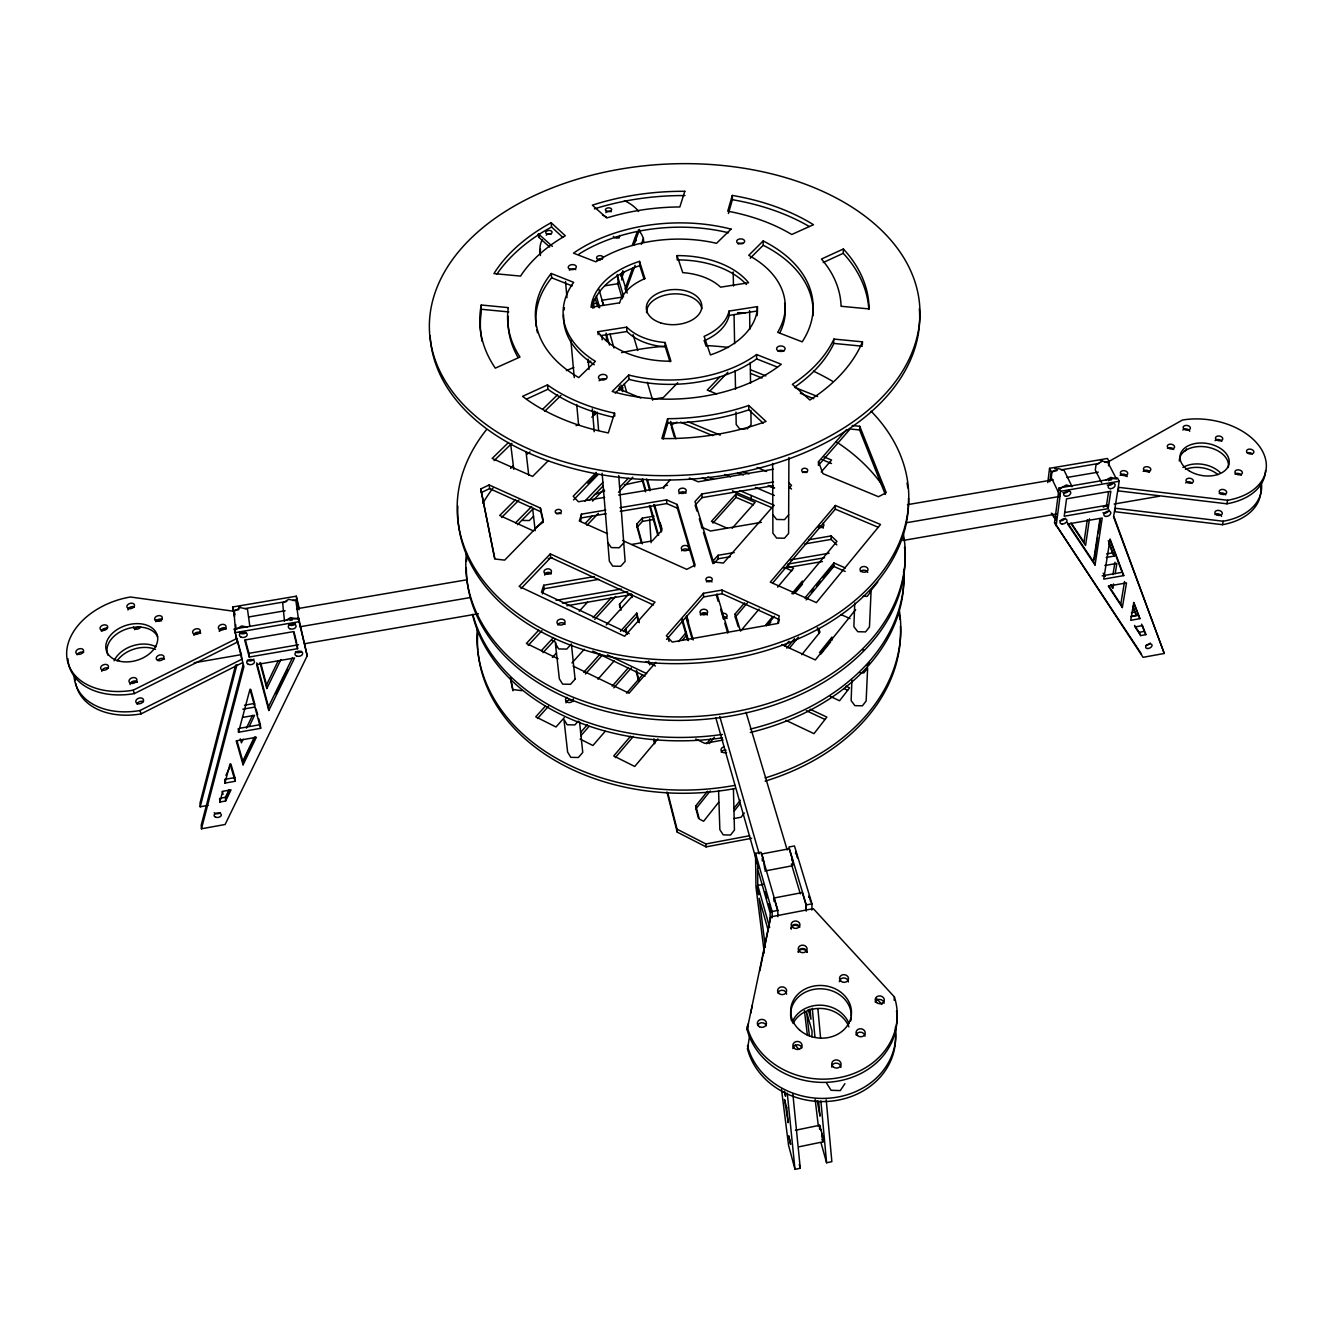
<?xml version="1.0" encoding="UTF-8"?>
<svg xmlns="http://www.w3.org/2000/svg" width="1333" height="1333" viewBox="0 0 1333 1333"><rect width="100%" height="100%" fill="white"/><g stroke="black" fill="none" stroke-linecap="round" stroke-linejoin="round"><path stroke-width="1.5" d="M788.903 457.552L788.586 533.467L784.504 538.215L776.639 538.082L772.89 533.183L772.657 463.434M805.915 909.906L805.998 904.824L802.316 892.56L774.023 898.009L774.023 901.391M806.198 911.172L806.298 904.924L788.903 847.005L794.468 845.955L811.98 903.824L811.864 910.072M818.412 465.367L818.479 461.685L846.305 429.859M811.947 1036.874L812.064 1031.109L806.515 1011.78L809.414 1035.974M794.768 387.07A166.558 105.757 -2.6 0 0 833.425 344.381L833.958 339.082L862.468 341.831L862.368 344.747M836.857 544.88L831.109 539.415L831.192 535.916L808.964 539.732M704.307 340.681A55.353 35.091 -2.6 0 0 729.151 315.404L729.068 311.072L757.411 306.607L757.377 307.873A83.329 52.737 -2.6 0 1 712.239 354.295L710.422 354.911L704.107 336.366A55.453 35.075 -2.6 0 0 729.051 311.072M757.411 306.607L757.427 312.205A83.179 52.753 -2.6 0 1 757.077 315.671M831.842 640.373L831.925 637.124L819.528 652.587M806.132 599.917L833.791 566.458L833.875 562.959L845.322 567.941M772.973 582.688L835.291 509.156L835.374 505.474L880.513 524.486L816.379 602.616L770.307 582.138L835.374 505.474M819.562 1129.368L819.662 1125.269L795.384 1130.267M868.799 309.406A194.418 123.519 -2.6 0 0 846.105 256.503L843.256 253.303L843.372 248.988L821.461 259.035L822.161 259.852A166.858 105.707 -2.6 0 1 841.04 305.324L841.056 306.273L869.099 308.923L868.966 305.057A194.785 123.469 -2.6 0 0 846.238 252.187L843.372 248.988M798.734 1146.863L823.044 1141.831L823.161 1137.749L819.662 1125.269M885.312 494.476L859.602 429.959L859.735 426.277L852.17 425.51M851.904 680.03L851.137 700.608L854.886 705.657L862.418 705.824L866.15 700.941L867.633 668.016L863.834 672.915L860.002 672.832M854.753 602.983L853.886 626.66L857.785 631.725L865.6 631.892L869.466 626.977L871.066 591.452L867.116 596.368L863.151 596.284M894.143 1000.233L894.376 996.917L813.297 908.639L770.724 916.871L747.113 1029.609A75.981 65.784 5.1 0 0 833.841 1081.713A75.981 65.784 5.1 0 0 896.526 1010.831M622.394 391.569L622.844 387.42M1047.771 482.629L1049.554 468.316L1107.473 458.485L1109.123 461.701L1108.506 465.8M1049.854 481.78L1051.137 471.565L1049.554 468.316M1054.536 522.703L1059.069 487.961L1117.504 477.964L1119.203 481.246L1113.705 516.038L1164.259 653.47L1143.064 657.319L1054.536 522.703L1141.498 654.07M1055.803 519.97L1056.253 516.538M1056.119 526.018L1060.668 491.26L1059.069 487.961M1087.278 519.737L1084.012 542.214L1071.465 523.369M1089.461 518.887L1085.562 545.447L1070.749 523.186M1095.043 565.025L1067.666 524.019L1102.224 518.02L1095.043 565.025L1093.46 561.743L1099.958 518.82M1094.26 559.577L1097.626 537.516M1098.225 533.5L1100.358 519.453M1108.14 508.639L1110.839 491.244L1066.533 498.859L1064.201 516.238L1108.14 508.639L1106.49 505.357L1108.573 491.827M1112.955 574.573L1114.955 562.243M1110.706 584.754L1112.855 588.07L1113.522 583.954M1115.204 573.673L1116.871 563.409L1104.857 565.525M1122.336 607.531L1108.323 586.12L1126.502 582.888L1122.336 607.531L1120.753 604.266L1124.569 581.505M481.263 305.007L480.596 308.839A194.785 123.469 -2.6 0 0 492.96 364.559L495.309 368.158L520.003 357.027L519.403 356.144A166.858 105.707 -2.6 0 1 508.156 308.573L508.306 307.623L481.263 305.007L481.163 313.155A194.418 123.519 -2.6 0 0 482.163 341.415M1223.194 521.236L1115.471 508.273L1114.938 511.705L1222.478 524.685L1223.194 521.236A61.385 40.623 9.4 0 0 1261.335 482.629M1227.61 500.275L1118.787 487.361L1118.22 490.877L1226.86 503.791L1227.61 500.275A62.001 40.607 9.2 0 0 1262.051 450.404A62.001 40.607 9.2 0 0 1182.404 420.045L1108.073 461.951M778.455 623.377L779.255 619.578L722.119 593.735L703.624 596.951L666.567 639.407M895.11 1030.376A75.065 65.467 5.4 0 1 833.175 1100.908A75.065 65.467 5.4 0 1 747.513 1049.038L749.613 1035.741M747.513 1049.038L748.38 1045.005M747.113 1029.609L748.43 1023.527M750.612 1013.413L752.362 1005.299M759.81 970.874L770.724 916.871M729.151 315.404L757.461 310.956M235.624 665.084L200 803.166L200.2 806.798L208.015 805.382M200.2 806.798L236.941 664.717M243.056 665.05L201.233 825.094L201.45 828.793L225.11 824.494L307.207 655.786L298.659 618.012L234.325 629.009L243.889 666.75L201.45 828.793M219.845 802.049L222.711 791.335L231.026 789.836L225.644 801L219.845 802.049L219.612 798.35M224.91 783.104L230.042 763.909L235.158 781.271L224.91 783.104L224.66 779.405L234.891 777.572L235.158 781.271M238.507 732.25L250.004 689.194L260.668 728.318L238.507 732.25L238.224 728.551M663.251 438.957L667.85 423.044L667.633 418.679L669.216 418.679A166.858 105.707 -2.6 0 0 747.33 405.948L748.729 405.449L766.042 421.461L760.31 423.494A194.785 123.469 -2.6 0 1 668.35 438.59L661.868 438.574L667.633 418.679M728.401 213.497L732.384 199.7L732.3 195.418L737.732 196.401A194.785 123.469 -2.6 0 1 809.331 222.211L813.463 224.71L791.719 234.508L790.702 233.892A166.858 105.707 -2.6 0 0 729.084 211.43L727.735 211.181L732.3 195.418M580.738 521.253L581.488 514.155L605.799 510.072M581.488 514.155L579.305 521.02L607.581 533.733M614.563 413.18L608.315 432.942L602.266 431.642A194.785 123.469 -2.6 0 1 526.602 399.35L522.569 396.351L547.48 384.904L548.48 385.637A166.858 105.707 -2.6 0 0 613.08 412.863L614.563 413.18L614.78 416.079M542.431 593.951L544.114 588.736L543.714 585.27L594.335 576.572M543.714 585.27L541.465 592.235L629.193 633.592M624.96 289.194L632.758 267.766M641.273 244.389L643.406 238.54A52.32 31.942 -4.1 0 0 638.34 229.959M625.893 290.627L635.091 265.284M621.478 274.615L622.911 270.732M632.209 245.455L637.224 231.859M621.695 278.047L623.844 272.215M633.858 244.989L639.573 229.426M862.468 341.831L860.768 345.68A194.785 123.469 -2.6 0 1 814.38 397.034L809.864 400.017L792.369 384.337L793.468 383.604A166.858 105.707 -2.6 0 0 833.525 340.015L833.958 339.082M246.372 728.218L252.487 715.371M225.927 775.306L229.476 767.858M243.156 739.165L241.406 742.831L240.273 738.832M249.288 726.335L254.536 715.321L242.556 717.437M225.644 801L225.394 797.301L228.976 789.869M243.089 764.809L236.191 740.865L256.353 737.282L243.089 764.809L242.806 761.126L254.286 737.266M226.343 796.934L229.043 791.302M243.489 761.326L255.203 736.966M275.964 693.876L287.678 669.516M280.896 659.585L266.833 688.528L266.517 684.912L278.314 660.551M268.799 710.472L256.586 664.55L294.576 657.969L268.799 710.472L268.466 706.79L292.427 657.919M844.922 1083.646L840.273 1090.594L831.059 1090.277L826.527 1083.013M866.867 665.634L869.316 662.484M744.331 813.03L741.065 817.229L733.7 818.595M734.233 807.948L740.315 800.217M734.316 810.897L740.382 803.166M718.654 802.316L703.624 821.245L699.308 819.062L695.793 805.865L707.506 791.269M551.245 273.482L549.896 275.181A138.982 88.011 -2.6 0 0 576.523 376.256L578.772 377.556L595.434 361.326L593.935 360.41A111.156 70.349 -2.6 0 1 572.823 283.529L573.69 282.346L551.245 273.482L551.662 277.797L550.312 279.497A138.732 88.045 -2.6 0 0 536.383 327.018M698.442 818.229L695.926 808.814L710.222 790.986M855.653 609.614L815.329 659.935L781.771 644.572M869.966 591.752L877.764 582.021M820.711 654.27L830.609 641.923M801.75 654.72L819.978 632.175L818.662 628.343M789.386 648.238L798.434 637.141M785.02 646.022L788.936 641.256M706.573 743.781L710.422 739.065M786.803 648.171L794.585 638.657M709.256 743.614L714.388 737.332M804.865 598.017L833.875 562.959M811.33 592.452L813.98 589.269M816.612 586.07L820.561 581.288M823.194 578.105L833.742 565.359M765.625 625.094L772.19 617.229M791.885 593.652L802.383 581.071L802.349 584.321L795.784 592.169M766.592 625.727L774.506 616.229M793.018 594.035L836.941 541.398L831.192 535.916M768.275 625.194L770.891 622.044M657.885 738.915L634.725 766.475L613.73 755.944L630.542 736.216M759.094 609.114L740.531 631.126L735.183 613.88L744.564 602.883M777.656 587.12L793.568 568.258L788.253 565.925M615.296 757.627L633.375 736.383M738.232 626.71L735.266 617.129L747.296 602.983M605.182 731.334L592.918 745.514L580.088 739.065M678.397 641.573L686.462 632.259M788.669 514.855L784.537 519.62L776.606 519.47L772.823 514.588M682.579 639.907L686.612 635.258M626.543 693.193L642.539 674.798M655.836 662.368L629.043 693.227L573.057 666.067M821.195 471.982L831.575 460.035L823.961 456.902M580.871 735.749L589.053 726.368M819.745 463.851L850.154 428.993L859.602 429.959M580.538 732.55L587.37 724.719M703.474 593.285L666.367 635.758L672.215 642.073L777.639 623.494L779.255 615.913L722.003 590.069L703.474 593.285L703.624 596.951M612.197 686.162L628.36 667.766M613.83 687.845L631.309 667.916M773.806 505.557L723.402 563.059L713.422 561.926L694.993 501.525L701.908 493.96L773.473 481.963M788.786 488.478L791.519 485.362L788.619 482.629M714.071 563.426L718.17 558.777L730.267 556.694M578.222 721.12L574.856 724.935L567.142 724.752L563.942 719.487L567.625 752.079L570.774 757.327L578.355 757.511L582.754 752.445L579.555 721.886M712.605 561.493L718.07 555.294L734.233 552.529M597.934 679.213L614.18 660.885M564.242 717.687L555.994 726.985L535.749 716.837L545.414 706.073M732.167 528.285L755.161 502.341L735.933 494.11L711.455 521.353L727.301 528.268M585.42 674.031L601.7 655.819M623.411 631.525L636.991 616.346L636.757 613.113L620.445 631.325M583.737 672.332L600.05 654.103M537.532 718.504L548.563 706.223M712.922 523.086L735.999 497.359L735.933 494.11M619.745 607.181L619.512 604.182L628.909 593.802M571.94 662.951L584.287 649.288M606.232 624.994L632.309 596.168M594.735 619.395L615.629 596.468M552.412 657.436L556.561 652.887M773.473 485.645L702.041 497.626L695.143 505.19L696.926 511.039M593.035 617.696L611.181 597.817M579.222 611.23L587.536 602.199M747.13 428.993L751.079 424.71L750.896 410.281M543.014 652.67L555.211 639.407M541.248 650.754L553.462 637.491M641.44 543.131L637.074 527.202L642.506 521.37L654.236 519.387M528.218 645.422L541.931 630.676M623.744 542.881L619.228 547.746L611.247 547.596L607.831 542.598M637.074 527.202L636.857 523.969L642.289 518.12L654.036 516.154M538.765 630.159L526.402 643.439L558.127 658.819M669.982 480.18L663.018 487.645L618.695 495.043M521.02 588.603L550.729 557.544L550.312 553.878L655.02 602.166L624.61 636.258L519.154 586.42L550.312 553.878M710.072 390.886L727.851 372.274M585.187 523.436L592.369 515.904M619.678 487.328L628.293 478.297M586.937 525.335L598.4 513.305M618.495 492.227L632.842 477.181M719.553 377.206L707.223 390.086L716.687 393.935M592.535 501.108L603.882 489.328M584.687 501.308L603.016 482.313M589.219 500.392L603.299 485.795M587.853 483.396L596.451 474.548M573.557 499.908L598.117 474.598M677.747 382.754L663.284 397.567L653.87 399.084M596.368 472.415L573.19 496.243L578.405 501.758L604.599 497.392M533.533 516.304L529.368 520.536L522.353 520.42M517.454 524.719L533.5 508.423M515.571 522.803L531.65 506.507M515.588 499.542L499.692 515.488L533.5 530.967M501.591 517.504L518.904 500.108M615.246 393.085L628.993 379.355L628.709 375.006L630.659 375.506A111.156 70.349 -2.6 0 0 755.144 355.561L756.577 354.528L781.255 364.259L779.255 365.825A138.982 88.011 -2.6 0 1 614.996 392.285L612.18 391.469L628.709 375.006M750.212 258.219L763.192 245.272L763.159 240.956L765.392 242.089A138.982 88.011 -2.6 0 1 803.349 340.015L802.183 341.848L777.656 332.334L778.405 331.084A111.156 70.349 -2.6 0 0 750.212 256.169L748.729 255.336L763.159 240.956M548.463 460.535L532.583 476.414L492.144 458.435L508.523 442.489M591.802 417.212L596.134 412.88M542.764 409.181L557.644 394.685M494.11 460.635L511.939 443.256M544.63 411.38L560.976 395.451M756.577 354.528L756.611 358.877L755.194 359.91A110.939 70.382 -2.6 0 1 630.942 379.855L628.993 379.355M235.591 629.693L241.606 625.96L247.155 627.043M286.012 620.395L290.544 617.596L297.842 619.045M1059.902 488.678L1066.35 484.979L1072.065 486.595L1064.034 470.232L1058.335 468.616L1051.954 472.299L1051.287 477.564L1059.202 493.96M1105.94 480.163L1110.789 477.381L1116.437 479.014L1108.056 462.751L1102.458 461.118L1096.043 464.8L1095.276 470.082L1101.691 482.746M1103.307 507.157L1106.49 505.357M551.146 222.694L565.292 235.774L564.192 236.408A166.858 105.707 -2.6 0 0 521.12 275.231L520.57 276.098L493.943 273.598L496.243 270.066A194.785 123.469 -2.6 0 1 546.713 225.194L551.146 222.694L551.545 226.977L547.13 229.459A194.418 123.519 -2.6 0 0 496.759 274.365M74.031 675.631A65.784 45.689 -17.4 0 0 139.982 710.522L241.673 659.285L241.206 653.387M75.781 683.496A65.667 45.689 -17.4 0 0 141.098 713.871L242.589 662.651M233.958 611.28L130.417 597.001A66.467 45.739 -17.1 0 0 66.667 654.72A66.467 45.739 -17.1 0 0 133.217 690.177L236.091 638.84L235.791 634.891M67.916 658.685A66.35 45.739 -17.2 0 0 134.35 693.593L237.024 642.273L236.724 638.34M676.997 422.128L670.749 425.127L670.566 421.461L675.848 438.774M480.763 488.928L489.144 484.945L540.448 508.106L543.297 520.553L504.69 560.127L494.943 558.994L480.763 488.928L494.626 558.66M481.263 492.577L489.628 488.611L540.848 511.772L543.297 522.436M526.618 399.067L547.93 389.253L548.929 389.986A166.558 105.757 -2.6 0 0 613.413 417.229M823.211 262.534L843.256 253.303M644.922 278.48L639.54 261.368L637.791 261.934A83.329 52.737 -2.6 0 0 591.186 306.04L591.036 307.29L619.478 302.858M763.192 423.178L748.796 409.831L747.38 410.314A166.558 105.757 -2.6 0 1 669.433 423.044L667.85 423.044M639.54 261.368L639.79 265.667L638.04 266.233A83.179 52.753 -2.6 0 0 592.185 306.923M594.401 208.898L597.884 207.815A194.418 123.519 -2.6 0 1 679.28 195.584L684.962 195.584M781.505 1089.394L788.536 1145.18L794.985 1169.341L800.267 1168.241L792.868 1094.076M820.995 1142.698L826.593 1162.759L831.859 1161.66L826.21 1099.858M772.157 917.754L772.124 911.522L777.839 910.422L761.093 852.27L755.511 853.337L755.961 886.895L764.309 953.012M806.298 904.924L811.98 903.824M764.809 871.016L792.685 865.7L792.718 860.585L789.186 848.771L761.36 854.036L763.043 857.402L764.809 869.316M769.658 927.485L757.777 885.445L763.292 884.379M667.816 793.035L677.064 829.193L705.94 843.956L749.646 835.724M666.967 791.969L677.231 832.142L706.057 846.888L751.679 838.29M723.086 740.032L704.774 743.381L695.759 738.982M1139.898 618.645L1130.701 620.312L1133.816 602.399L1139.898 618.645L1133.567 602.749M221.545 798L225.394 797.301M1134.583 625.41L1139.115 632.342L1144.297 631.392L1145.897 634.641L1140.698 635.591L1135.05 626.943L1142.514 625.594L1145.897 634.641M1131.384 612.697L1134.8 612.097L1136.382 615.279L1131.217 616.213M1130.951 616.712L1138.299 615.396M240.24 728.185L260.352 724.635L260.668 728.318M1102.158 575.839L1122.153 572.307L1123.769 575.589L1103.741 579.122L1110.072 539.015L1123.769 575.589M244.539 705.19L254.503 703.441M1106.59 553.911L1112.538 552.878L1114.121 556.094L1106.19 557.477M242.823 709.173L254.803 707.073M297.592 648.688L293.443 631.642L244.672 640.023L249.254 657.036L297.592 648.688L297.192 645.005M562.409 603.083L627.71 591.785M566.858 605.765L632.025 594.485M234.608 632.725L299.059 621.695L307.207 655.786M1060.668 491.26L1119.203 481.246M300.025 626.76L470.382 597.534M906.44 522.736L1060.002 496.393M544.114 588.736L598.7 579.355M804.882 543.914L831.109 539.415M194.251 662.768L241.273 654.653M245.389 640.09L248.938 653.337L298.509 644.772M304.64 643.722L478.38 613.73M556.061 600.333L621.461 589.036M790.169 559.943L829.126 553.228M902.958 540.482L1056.752 513.938M1064.6 512.572L1108.023 505.09M1114.171 504.024L1159.293 496.243M787.92 564.076L824.577 557.761M783.837 568.191L822.461 561.526M234.525 616.646L232.625 606.998L296.326 596.184L299.192 608.231M232.908 610.631L238.89 609.614M244.872 608.598L286.745 601.483M292.727 600.467L296.709 599.783L299.109 609.831M1051.137 471.565L1057.136 470.549M1061.135 469.866L1099.125 463.401M1105.124 462.384L1109.123 461.701M548.18 558.627L552.262 557.944M631.792 544.414L652.187 540.948L661.884 530.351L654.62 504.924M761.393 522.353L710.522 531.017L701.375 527.002M248.921 616.929L285.129 610.747M296.559 608.798L466.317 579.872M907.49 504.657L1053.17 479.813M1066.95 477.464L1098.309 472.132M619.978 507.69L666.583 499.875L677.197 504.507L695.126 565.059L686.745 569.358L622.661 540.531M581.838 517.821L606.098 513.738M620.262 511.355L666.783 503.557L677.364 508.19L694.693 566.792M773.373 469.216L698.142 481.78L689.344 478.014M600.283 335.716L626.977 331.517A55.353 35.091 -2.6 0 0 665.3 346.88L669.982 361.826M677.031 255.603L682.763 272.632A55.453 35.075 -2.6 0 1 720.586 287.178L748.579 282.746L747.696 281.663A83.329 52.737 -2.6 0 0 678.964 255.603L677.031 255.603L677.214 259.918L679.147 259.918A83.179 52.753 -2.6 0 1 746.447 284.529M598.134 334.6L597.9 331.7L626.66 327.135L626.943 331.467M593.018 299.992L593.318 303.774L597.551 303.108M604.799 285.779L618.412 283.662L617.246 274.498M623.577 296.909L601.916 300.275L603.549 305.274M722.853 616.596L725.552 616.912L727.135 618.562M737.566 312.705L745.414 312.788M745.264 428.976L739.682 428.893L736.199 424.494L735.966 412.13M481.813 309.323L508.806 311.939M833.858 343.431L862.301 346.197M522.003 690.677L512.855 689.528L510.472 677.547M155.394 620.012L161.56 620.878M732.384 199.7L737.816 200.683A194.418 123.519 -2.6 0 1 809.264 226.51M551.662 277.797L572.19 285.912M756.611 358.877L777.456 367.125M750.512 369.774L765.842 375.889M794.601 387.353L817.612 396.518M750.562 373.423L762.043 378.022M800.317 393.302L813.713 398.667M821.978 459.602L831.492 463.517M618.545 388.753L640.773 398M687.895 421.678L720.237 435.141M680.463 422.161L712.738 435.641M757.044 467.45L766.625 471.482M835.291 509.156L878.464 527.385M743.331 471.515L749.029 473.915M737.682 472.582L743.381 474.998M768.208 485.495L773.956 487.928M724.935 474.448L730.634 476.881M755.344 487.378L774.356 495.443M707.84 476.947L713.488 479.363M739.898 490.627L773.99 505.19M702.308 477.947L707.956 480.363M732.434 490.827L772.107 507.79M735.999 497.359L753.462 504.84M833.791 566.458L845.205 571.424M784.704 567.608L791.785 570.724M840.756 614.463L850.054 618.595M845.888 686.145L849.588 687.861L839.557 700.758L830.276 696.443M843.922 688.528L847.621 690.244M550.729 557.544L653.37 604.965M810.064 709.206L826.86 717.087L813.996 733.65L785.887 720.32M806.298 710.689L824.927 719.437M646.072 661.518L655.436 665.983M607.465 654.853L646.705 673.632M592.852 651.087L645.072 676.131M551.829 640.407L555.544 642.189L556.727 647.521M763.192 245.272L765.409 246.388A138.732 88.045 -2.6 0 1 812.947 315.721M820.511 1129.401L821.145 1130.634M552.395 246.372L538.482 233.925L538.832 237.324L549.629 247.022M551.545 226.977L562.843 237.441M788.619 486.312L791.502 489.044M618.412 283.662L617.562 282.813L622.344 298.775M876.431 998.417L881.946 1004.482M597.9 331.7L598.717 332.85A83.329 52.737 -2.6 0 0 668.916 361.21L670.949 361.226L665.084 342.531L665.3 346.88M1067.216 522.419L1093.46 561.743M1052.087 513.455L1055.519 518.654M1051.337 513.238L1054.77 518.437M1108.873 586.137L1120.753 604.266M1103.157 573.19L1105.307 576.506M621.795 279.997L621.911 277.414M821.811 1137.116L821.911 1133.567M1164.259 653.47L1113.472 516.621M774.023 898.009L777.556 910.322M1139.115 632.342L1140.698 635.591M1111.289 584.854L1112.855 588.07M821.844 1139.015L823.044 1141.831M859.735 426.277L886.262 492.693L878.464 496.726L822.944 473.665L818.479 461.685M1109.889 539.582L1122.153 572.307M1141.581 624.161L1144.297 631.392M1108.323 540.665L1114.121 556.094M1132.967 606.215L1136.382 615.279M1108.906 543.231L1112.538 552.878M1132.767 606.648L1134.8 612.097M817.279 627.743L819.262 633.508M704.257 340.715L706.14 346.28M133.217 690.177L134.35 693.593M139.982 710.522L141.098 713.871M639.79 265.667L644.022 278.98M671.332 427.043L674.265 436.674M699.292 518.837L702.258 528.568M703.441 532.467L712.938 563.642M621.245 273.548L627.176 293.127M222.194 791.419L223.078 794.301M716.887 593.918L728.268 631.625M716.404 595.418L718.187 601.366M720.586 609.298L723.569 619.212M724.769 623.194L727.768 633.108M617.562 276.164L623.444 295.759M633.042 334.566L637.807 350.479M647.321 382.304L652.67 400.2M746.03 712.305L787.203 849.971M791.385 863.934L800.333 893.86M230.909 764.059L234.891 777.572M808.181 1009.614L810.964 1019.228L810.014 1009.031M598.95 289.294L603.482 305.024M719.737 716.371L759.177 853.82M609.981 334.05L613.996 348.013M624.294 383.921L626.577 391.902M237.074 741.148L242.806 761.126M596.318 295.876L599.683 307.673M755.511 853.337L772.124 911.522M609.514 345.08L606.098 333.1L606.615 341.098M620.911 385.02L622.611 391.019M660.185 522.819L661.901 528.801M686.812 616.096L688.511 622.094M715.871 718.02L756.311 859.918M765.425 891.894L767.141 897.892M686.412 616.013L693.227 639.94M647.371 479.48L650.154 489.278M595.301 298.509L597.517 306.34M646.455 479.047L649.804 490.794M653.72 504.491L661.535 531.884M685.995 617.479L692.244 639.423M593.318 303.774L594.418 307.69M642.539 478.647L645.855 490.394M650.304 506.04L658.619 535.399M642.206 480.097L645.522 491.844M649.404 505.54L657.702 534.9M682.296 618.729L688.495 640.64M681.896 620.145L687.511 640.057M768.408 931.051L759.16 898.259L765.359 947.13M636.857 523.969L642.306 543.881M667.95 637.441L669.033 641.423M234.325 629.009L235.408 633.025M237.041 639.024L241.406 655.036M250.771 689.411L255.02 705.074M256.086 708.973L257.686 714.855M258.752 718.77L260.352 724.635M784.171 1091.194L785.554 1096.259L785.137 1092.16M235.108 614.78L234.175 611.33L240.123 607.598L247.455 609.064L249.854 626.477M232.625 606.998L233.708 611.014M799.267 1164.525L800.267 1168.241M592.668 411.53L593.652 415.196M256.802 662.851L268.466 706.79M763.326 860.935L762.376 858.285L762.243 860.835M636.757 613.113L639.273 622.678M260.718 662.918L266.517 684.912M259.968 662.534L266.833 688.528M631.076 593.835L632.059 597.551M636.991 616.346L638.49 622.078M648.688 660.918L649.721 664.867M619.512 604.182L621.045 610.214M625.677 628.293L627.21 634.308M636.474 670.482L639.04 680.53M653.936 738.782L654.97 742.798M625.394 629.276L626.41 633.292M636.174 671.449L638.74 681.496M653.62 739.748L654.653 743.764M593.668 306.907L593.268 305.64L593.235 307.556M293.976 631.742L296.742 643.106M510.522 678.764L512.905 690.744M621.778 276.564L621.028 273.782L621.045 276.581M594.835 411.497L595.101 414.646L594.251 411.147M599.2 307.523L598.234 303.791L598.517 307.44M797.401 857.835L795.784 851.954L795.484 853.537M791.669 857.835L791.952 860.635M810.731 901.924L809.048 895.843L808.731 897.376M489.144 484.945L489.628 488.611M510.639 443.806L513.772 469.299M817.212 1100.708L820.012 1116.171L818.612 1101.208M804.432 1010.681L807.415 1035.458M815.146 1099.458L818.379 1126.302M526.035 451.87L528.768 475.414M532.667 508.806L535.199 530.701M540.448 508.106L540.848 511.772M296.326 596.184L296.709 599.783M298.659 618.012L299.059 621.695M298.642 620.195L295.893 600.833L288.661 599.35L282.679 603.083L284.512 621.328M547.48 384.904L547.93 389.253M787.27 1093.11L794.985 1169.341M812.28 1008.265L814.946 1037.107M820.878 1100.958L826.593 1162.759M817.945 1009.231L820.578 1038.074M565.509 281.463L566.975 297.642M570.857 340.265L574.256 377.572M576.722 404.516L578.605 425.244M588.12 359.11L588.986 369.474M592.319 408.881L594.235 431.675M597.101 412.047L598.6 430.409M602.133 473.248L609.348 561.126L612.747 566.142L620.645 566.292L625.127 561.426L618.729 475.564M248.938 653.337L249.254 657.036M592.552 304.224L592.868 308.223M601.866 335.766L602.166 339.782M235.658 624.56L235.958 628.493M234.108 613.247L235.324 628.993M619.378 386.353L619.662 390.286M642.289 518.12L642.506 521.37M649.638 518.82L651.121 542.731M643.406 238.54L643.589 241.89A52.237 31.959 -4.1 0 0 643.239 240.89M677.064 829.193L677.231 832.142M666.583 499.875L666.783 503.557M677.197 504.507L677.364 508.19M695.793 805.865L695.926 808.814M705.94 843.956L706.057 846.888M701.908 493.96L702.041 497.626M718.57 790.519L719.853 829.659L723.236 834.858L730.534 835.058L734.45 830.042L733.417 788.836M718.07 555.294L718.17 558.777M722.003 590.069L722.119 593.735M735.183 613.88L735.266 617.129M733.2 271.899L733.483 286.078M734.033 314.571L734.616 343.647M735.149 370.641L735.516 389.336M748.729 405.449L748.796 409.831M757.777 885.445L757.577 868.666L770.141 912.838L770.191 921.153M749.596 310.606L749.846 329.301M750.262 362.543L750.546 383.304M751.212 495.459L751.262 498.875M777.839 910.422L777.839 916.654M220.462 812.597A3.632 2.233 -6 0 1 214.196 812.713M253.937 659.069A3.882 2.583 -5.6 0 1 247.338 660.202M301.541 651.37A3.849 2.583 -6.6 0 1 295.459 651.887M295.443 623.511A3.899 2.649 -6.3 0 1 288.794 624.644M290.194 620.445A3.899 2.649 -6.3 0 1 292.194 620.112M246.205 632.509A3.932 2.666 -5.2 0 1 239.44 632.459M1150.229 642.989A3.399 2.033 -24 0 1 1146.03 645.289M1109.139 509.922A3.666 2.349 -25.3 0 1 1106.64 512.655A3.666 2.349 -25.3 0 1 1102.974 512.755M1065.184 518.17A3.666 2.366 -24.5 0 1 1059.902 520.603M1069.149 489.678A3.716 2.433 -25 0 1 1066.65 492.494A3.716 2.433 -25 0 1 1062.901 492.577M1112.788 483.496A3.732 2.416 -25.8 0 1 1107.223 484.979M1108.573 480.696A3.732 2.416 -25.8 0 1 1111.272 479.98M1100.408 460.551A3.682 2.416 -26 0 1 1102.091 460.601M1054.636 468.666A3.682 2.433 -25.1 0 1 1056.419 468.016M238.707 607.231A3.899 2.666 -5 0 1 240.523 606.565M681.646 550.829A3.732 2.666 -2.6 0 1 684.912 548.946A3.732 2.666 -2.6 0 1 688.511 550.312M737.982 243.872A4.016 2.466 -1.3 0 1 742.864 243.522M777.889 351.079A4.266 2.766 -0.4 0 1 783.921 351.146M599.1 380.771A4.299 2.816 -4.2 0 1 605.599 379.139M569.358 270.132A4.066 2.516 -4.5 0 1 575.773 269.666M721.286 752.179A3.799 2.983 -1.4 0 1 726.052 750.196M860.402 571.557A3.999 2.883 2.5 0 1 864.384 570.224A3.999 2.883 2.5 0 1 867.733 572.39M557.627 624.86A4.066 2.983 -6.5 0 1 561.276 622.744A4.066 2.983 -6.5 0 1 565.109 624.294M565.942 702.841A3.916 2.966 -6.8 0 1 569.174 700.025A3.916 2.966 -6.8 0 1 573.357 701.525M831.659 1067.083A4.649 4.099 7.2 0 1 836.324 1063.134A4.649 4.099 7.2 0 1 840.94 1067.4M77.147 654.836A4.016 2.749 -18.2 0 1 83.679 652.47M1247.221 452.937A3.716 2.416 10 0 1 1252.387 453.903M193.685 634.908A3.932 2.749 -15.8 0 1 196.784 632.342A3.932 2.749 -15.8 0 1 200.7 633.042M219.295 631.275A3.916 2.749 -15.2 0 1 221.928 628.11A3.916 2.749 -15.2 0 1 226.36 628.659M155.778 621.745A3.932 2.699 -16.2 0 1 162.143 619.445M157.761 660.368A3.999 2.783 -16.9 0 1 164.526 659.202M101.808 671.432A4.032 2.783 -18.1 0 1 104.191 668.366A4.032 2.783 -18.1 0 1 108.473 668.25M101.275 631.009A3.966 2.699 -17.4 0 1 106.907 628.376M130.101 684.612A4.049 2.833 -17.9 0 1 132.95 681.313A4.049 2.833 -17.9 0 1 137.432 681.879M127.968 610.047A3.916 2.649 -16.5 0 1 130.251 607.148A3.916 2.649 -16.5 0 1 134.433 607.032M107.94 655.169A26.527 18.279 -17.2 0 1 125.619 629.343A26.527 18.279 -17.2 0 1 157.694 636.957M102.058 630.959A65.784 45.689 -17.4 0 1 107.34 627.776M140.565 627.193A3.882 2.649 -16.7 0 1 136.349 629.176A3.882 2.649 -16.7 0 1 133.45 627.043M137.366 682.029A26.31 18.279 -17.4 0 1 132.317 682.296M114.121 660.801A26.31 18.279 -17.4 0 1 156.044 646.838M75.348 680.496A65.667 45.689 -17.4 0 1 75.231 675.914M136.982 704.124A4.016 2.833 -18.2 0 1 143.481 701.691M134.633 629.693A3.866 2.649 -16.8 0 1 140.931 627.41M117.087 660.901A26.26 18.262 -17.4 0 1 155.428 649.404M798.167 952.112A4.449 3.766 3.1 0 1 802.683 948.496A4.449 3.766 3.1 0 1 807.048 952.379M791.252 928.901A4.399 3.682 2.5 0 1 794.435 924.452A4.399 3.682 2.5 0 1 799.783 927.218M777.806 992.902A4.516 3.882 2.3 0 1 786.637 994.185M839.373 981.671A4.499 3.849 5.9 0 1 843.889 977.972A4.499 3.849 5.9 0 1 848.371 981.954M856.019 1034.858A4.616 3.999 8 0 1 865.05 1036.191M792.835 1048.588A4.616 4.049 4 0 1 801.916 1047.838M875.164 1001.999A4.566 3.899 8.3 0 1 884.096 1003.299M757.577 1025.477A4.566 3.982 1.3 0 1 766.375 1025.76M791.485 1020.745A30.376 26.293 5.1 0 1 817.346 988.903A30.376 26.293 5.1 0 1 851.32 1015.829M851.254 1017.546A30.376 26.293 5.1 0 1 850.737 1020.961M895.343 1027.16A75.215 65.534 5.3 0 1 833.292 1097.742A75.215 65.534 5.3 0 1 747.446 1045.822M894.376 996.917A76.131 65.834 5 0 1 840.023 1077.497A76.131 65.834 5 0 1 747.047 1026.327M798.9 1049.121A30.076 26.193 5.3 0 1 795.234 1044.972M792.302 1021.844A30.076 26.193 5.3 0 1 820.895 1005.199A30.076 26.193 5.3 0 1 849.021 1023.677M793.002 1023.511A30.026 26.177 5.4 0 1 821.794 1008.481A30.026 26.177 5.4 0 1 848.888 1026.91M1265.534 470.566A61.901 40.607 9.2 0 1 1226.86 503.791M1143.181 471.399A3.699 2.466 8.3 0 1 1149.529 471.499M1120.137 475.348A3.699 2.483 7.8 0 1 1124.102 474.231A3.699 2.483 7.8 0 1 1127.151 476.664M1185.637 482.946A3.749 2.483 9.2 0 1 1192.035 483.046M1167.475 448.338A3.682 2.416 8.4 0 1 1173.707 449.521M1215.063 440.673A3.682 2.383 9.2 0 1 1218.462 439.523A3.682 2.383 9.2 0 1 1221.794 441.356M1234.975 474.031A3.749 2.466 10 0 1 1241.356 475.248M1182.804 430.059A3.649 2.366 8.5 0 1 1186.687 428.993A3.649 2.366 8.5 0 1 1189.719 431.342M1219.245 493.627A3.782 2.516 10 0 1 1225.677 494.876M1179.338 461.068A24.76 16.246 9.2 0 1 1205.399 446.822A24.76 16.246 9.2 0 1 1228.243 467.533M1186.487 448.754A3.616 2.366 8.7 0 1 1184.204 451.037M1182.904 467.483A24.561 16.246 9.4 0 1 1219.995 472.399M1260.335 484.729A61.301 40.623 9.4 0 1 1222.478 524.685M1214.946 514.521A3.749 2.516 10.2 0 1 1218.879 514.038A3.749 2.516 10.2 0 1 1221.545 516.438M1185.437 469.366A24.511 16.246 9.4 0 1 1217.962 474.631M538.832 237.324A52.687 31.875 -4.1 0 1 538.265 234.241M597.017 260.502A3.216 1.983 -4 0 1 601.883 259.352M616.213 237.491A3.183 1.933 -3.6 0 1 619.195 238.007M605.815 212.613A3.133 1.883 -3.7 0 1 611.147 211.814M546.28 235.225A3.166 1.916 -4.8 0 1 551.096 234.091M540.531 254.22A52.32 31.942 -4.1 0 1 542.231 239.657M619.678 235.474A3.183 1.933 -3.6 0 1 617.129 237.841A3.183 1.933 -3.6 0 1 613.413 236.424M624.394 200.666A52.77 31.859 -4.1 0 1 638.64 211.48M600.35 259.535A3.216 1.983 -4 0 1 596.667 257.236A3.216 1.983 -4 0 1 601.833 256.003A3.216 1.983 -4 0 1 601.15 259.352M602.549 215.146A21.095 12.73 -4 0 1 606.598 217.179M634.925 238.457A3.133 1.9 -3.3 0 1 636.224 240.373A3.133 1.9 -3.3 0 1 633.758 241.956M540.432 255.503A52.237 31.959 -4.1 0 1 540.498 249.221M598.034 260.485A3.216 1.983 -4 0 1 600.383 259.918M700.275 614.713A3.832 2.833 -2.1 0 1 701.358 613.463L703.124 612.763A3.832 2.833 -2.1 0 1 707.34 614.163M700.741 614.896A3.832 2.833 -2.1 0 1 707.373 615.03M798.334 951.979A4.432 3.766 3.1 0 1 806.898 952.229M791.102 928.784A4.399 3.682 2.5 0 1 799.333 927.135M544.597 574.256A3.766 2.699 -6.5 0 1 551.012 573.157M544.697 575.106A3.766 2.699 -6.5 0 1 551.112 574.023M194.285 635.041A3.932 2.749 -15.8 0 1 200.3 633.425M219.595 631.392A3.916 2.749 -15.2 0 1 225.927 629.026M819.178 525.985A3.699 2.616 1.1 0 1 823.327 527.268M819.162 526.852A3.699 2.616 1.1 0 1 823.311 528.135M1144.247 471.382A3.699 2.466 8.3 0 1 1149.379 472.365M1121.22 475.314A3.699 2.483 7.8 0 1 1126.352 476.298M919.337 308.906A244.989 155.828 -2.6 0 1 685.512 479.463A244.989 155.828 -2.6 0 1 430.142 335.699M517.937 357.244A166.558 105.757 -2.6 0 1 508.306 316.338M784.62 303.324A110.939 70.382 -2.6 0 1 779.638 333.2M594.301 364.742A110.939 70.382 -2.6 0 1 563.576 314.655M564.042 310.056A110.939 70.382 -2.6 0 1 564.442 307.756M537.499 332.733A138.732 88.045 -2.6 0 1 536.866 329.884M579.022 254.036A138.732 88.045 -2.6 0 1 728.518 232.758M646.588 312.705A27.71 17.579 -2.6 0 1 672.332 293.96A27.71 17.579 -2.6 0 1 701.808 308.723M665.2 342.514A55.453 35.075 -2.6 0 1 626.827 327.152M619.628 302.908A55.453 35.075 -2.6 0 1 645.089 278.547M900.442 626.227A211.664 156.777 -2.6 0 1 765.125 781.155M734.983 788.536A211.664 156.777 -2.6 0 1 477.997 651.737M477.847 650.021A211.664 156.777 -2.6 0 1 477.847 631.209M899.242 614.33A211.664 156.777 -2.6 0 1 899.908 619.412M899.425 611.064A212.014 156.811 -2.6 0 1 765.092 777.955M734.916 785.337A212.014 156.811 -2.6 0 1 477.364 627.993M535.399 528.135A212.014 156.811 -2.6 0 1 543.164 522.219M594.368 494.676A212.014 156.811 -2.6 0 1 604.682 490.911M624.411 485.012A212.014 156.811 -2.6 0 1 641.573 481.18M768.608 486.145A212.014 156.811 -2.6 0 1 774.59 487.895M721.886 613.597A3.599 2.649 -1.5 0 1 727.052 615.313A3.599 2.649 -1.5 0 1 723.386 618.579M726.585 752.445A3.816 2.983 -1.4 0 1 721.236 750.879A3.816 2.983 -1.4 0 1 724.002 746.93M908.506 498.209A225.544 157.227 -2.6 0 1 681.246 663.617A225.544 157.227 -2.6 0 1 457.836 506.107M907.04 482.846A225.544 157.227 -2.6 0 1 907.773 487.928M678.964 493.71A3.832 2.666 -2.6 0 1 682.313 491.827A3.832 2.666 -2.6 0 1 686.012 493.193M802.533 472.499A3.049 2.099 0.5 0 1 806.848 472.565M556.727 513.655A3.083 2.149 -5.9 0 1 561.06 513.738M706.507 581.871A3.199 2.316 -1.9 0 1 712.022 581.971M871.099 411.197A225.927 157.227 -2.6 0 1 835.624 614.946A225.927 157.227 -2.6 0 1 542.381 628.993A225.927 157.227 -2.6 0 1 486.512 429.626M566.358 370.624A225.927 157.227 -2.6 0 1 573.84 367.425M587.703 362.209A225.927 157.227 -2.6 0 1 590.836 361.143M621.528 352.662A225.927 157.227 -2.6 0 1 665.367 346.18M708.14 345.68A225.927 157.227 -2.6 0 1 728.468 347.446M813.43 371.157A225.927 157.227 -2.6 0 1 832.575 381.288M903.557 571.191A217.296 157.111 -2.6 0 1 750.312 732.484M722.486 737.832A217.296 157.111 -2.6 0 1 472.465 614.33M863.551 649.638A3.866 2.866 2.9 0 1 862.768 650.071M903.874 569.474A217.646 157.127 -2.6 0 1 750.262 729.101M722.386 734.45A217.646 157.127 -2.6 0 1 473.265 616.029M573.307 698.875A3.916 2.966 -6.8 0 1 570.757 702.308A3.916 2.966 -6.8 0 1 566.042 701.208A3.916 2.966 -6.8 0 1 566.958 697.376M904.524 547.03A219.478 157.177 -2.6 0 1 693.643 720.037A219.478 157.177 -2.6 0 1 466.333 568.091M466.533 561.243A219.478 157.177 -2.6 0 1 467.15 554.411M903.041 536.849A219.478 157.177 -2.6 0 1 903.641 540.232M822.828 523.236A3.716 2.616 1 0 1 823.078 526.685A3.716 2.616 1 0 1 818.279 527.268M903.241 533.35A219.845 157.194 -2.6 0 1 693.493 716.587A219.845 157.194 -2.6 0 1 466.267 554.361M482.896 503.291A219.845 157.194 -2.6 0 1 492.977 488.111M510.522 468.383A219.845 157.194 -2.6 0 1 513.338 465.734M526.835 454.353A219.845 157.194 -2.6 0 1 530.017 451.954M576.089 425.66A219.845 157.194 -2.6 0 1 579.022 424.411M836.274 441.806A219.845 157.194 -2.6 0 1 883.629 487.112M663.767 488.411A3.632 2.516 -3 0 1 667.55 485.312M756.561 859.618L758.36 867.833L756.561 859.618M756.911 886.478L758.694 894.61L756.911 886.478M769.124 903.707L770.991 912.139L769.124 903.707M788.836 1136.066L790.586 1144.231L788.836 1136.066M684.812 191.302L679.847 206.965L678.43 206.965A166.858 105.707 -2.6 0 0 607.965 217.596L606.665 217.995L592.335 205.165L597.567 203.532A194.785 123.469 -2.6 0 1 679.114 191.319L684.812 191.302M575.073 679.197L570.491 684.296L562.626 684.129L559.36 678.847L555.378 643.639L558.694 648.921L566.725 649.104L571.39 643.972L575.073 679.197M731.067 229.126L716.504 243.322L714.655 242.889A111.156 70.349 -2.6 0 0 597.251 260.885L595.818 261.818L573.507 253.17L575.523 251.77A138.982 88.011 -2.6 0 1 728.418 228.46L731.067 229.126M786.72 1107.74L784.487 1099.458L788.236 1122.719L786.72 1107.74M1065.983 496.293A3.732 2.433 -25 0 0 1070.732 492.327A3.732 2.433 -25 0 0 1065.017 492.144A3.732 2.433 -25 0 0 1065.983 496.293M1147.613 648.538A3.416 2.033 -24 0 0 1152.045 645.072A3.416 2.033 -24 0 0 1146.897 645.039A3.416 2.033 -24 0 0 1147.613 648.538M1106.057 516.438A3.682 2.349 -25.3 0 0 1110.789 512.555A3.682 2.349 -25.3 0 0 1105.19 512.389A3.682 2.349 -25.3 0 0 1106.057 516.438M1062.268 524.019A3.682 2.366 -24.5 0 0 1066.95 520.137A3.682 2.366 -24.5 0 0 1061.301 519.987A3.682 2.366 -24.5 0 0 1062.268 524.019M1110.339 488.678A3.732 2.416 -25.8 0 0 1115.138 484.712A3.732 2.416 -25.8 0 0 1109.473 484.529A3.732 2.416 -25.8 0 0 1110.339 488.678M248.388 664.334A3.882 2.583 -5.6 0 0 254.47 662.101A3.882 2.583 -5.6 0 0 248.971 659.818A3.882 2.583 -5.6 0 0 248.388 664.334M296.559 655.986A3.866 2.583 -6.7 0 0 302.641 653.753A3.866 2.583 -6.7 0 0 297.242 651.47A3.866 2.583 -6.7 0 0 296.559 655.986M241.04 637.141A3.949 2.666 -5.2 0 0 247.205 634.875A3.949 2.666 -5.2 0 0 241.623 632.525A3.949 2.666 -5.2 0 0 241.04 637.141M289.911 628.759A3.916 2.649 -6.3 0 0 296.059 626.51A3.916 2.649 -6.3 0 0 290.577 624.127A3.916 2.649 -6.3 0 0 289.911 628.759M215.646 817.196A3.632 2.233 -6 0 0 221.311 815.146A3.632 2.233 -6 0 0 216.129 813.297A3.632 2.233 -6 0 0 215.646 817.196M220.428 629.892A3.932 2.749 -15.1 0 0 226.027 626.51A3.932 2.749 -15.1 0 0 220.078 625.11A3.932 2.749 -15.1 0 0 220.428 629.892M156.627 621.095A3.932 2.699 -16.2 0 0 162.293 617.746A3.932 2.699 -16.2 0 0 156.428 616.363A3.932 2.699 -16.2 0 0 156.627 621.095M158.277 660.568A3.999 2.799 -16.9 0 0 164.042 657.102A3.999 2.799 -16.9 0 0 158.06 655.653A3.999 2.799 -16.9 0 0 158.277 660.568M194.668 634.291A3.949 2.749 -15.7 0 0 200.317 630.892A3.949 2.749 -15.7 0 0 194.368 629.493A3.949 2.749 -15.7 0 0 194.668 634.291M102.641 670.149A4.049 2.783 -18.1 0 0 108.506 666.65A4.049 2.783 -18.1 0 0 102.541 665.2A4.049 2.783 -18.1 0 0 102.641 670.149M101.975 630.376A3.966 2.699 -17.3 0 0 107.74 626.993A3.966 2.699 -17.3 0 0 101.891 625.61A3.966 2.699 -17.3 0 0 101.975 630.376M77.781 654.27A4.016 2.749 -18.2 0 0 83.629 650.821A4.016 2.749 -18.2 0 0 77.731 649.404A4.016 2.749 -18.2 0 0 77.781 654.27M131.017 683.346A4.066 2.833 -17.8 0 0 136.882 679.813A4.066 2.833 -17.8 0 0 130.867 678.347A4.066 2.833 -17.8 0 0 131.017 683.346M128.851 608.631A3.916 2.649 -16.5 0 0 134.516 605.315A3.916 2.649 -16.5 0 0 128.701 603.949A3.916 2.649 -16.5 0 0 128.851 608.631M119.453 661.168A26.577 18.295 -17.1 0 0 157.711 638.174A26.577 18.295 -17.1 0 0 118.104 628.959A26.577 18.295 -17.1 0 0 119.453 661.168M137.799 703.707A4.016 2.833 -18.1 0 0 143.581 700.175A4.016 2.833 -18.1 0 0 137.632 698.709A4.016 2.833 -18.1 0 0 137.799 703.707M792.369 927.218A4.399 3.699 2.4 0 0 799.783 925.769A4.399 3.699 2.4 0 0 794.485 921.086A4.399 3.699 2.4 0 0 792.369 927.218M778.855 993.385A4.516 3.882 2.3 0 0 786.47 991.869A4.516 3.882 2.3 0 0 781.055 986.953A4.516 3.882 2.3 0 0 778.855 993.385M840.806 981.121A4.516 3.849 5.8 0 0 848.355 979.622A4.516 3.849 5.8 0 0 842.856 974.74A4.516 3.849 5.8 0 0 840.806 981.121M799.45 951.479A4.449 3.766 3.1 0 0 806.932 950.012A4.449 3.766 3.1 0 0 801.566 945.247A4.449 3.766 3.1 0 0 799.45 951.479M857.386 1035.491A4.616 4.016 7.9 0 0 865.084 1033.941A4.616 4.016 7.9 0 0 859.418 1028.843A4.616 4.016 7.9 0 0 857.386 1035.491M794.168 1048.238A4.616 4.049 4 0 0 801.916 1046.655A4.616 4.049 4 0 0 796.368 1041.523A4.616 4.049 4 0 0 794.168 1048.238M833.108 1066.783A4.665 4.099 7.1 0 0 840.906 1065.2A4.665 4.099 7.1 0 0 835.241 1059.985A4.665 4.099 7.1 0 0 833.108 1066.783M876.564 1002.516A4.566 3.899 8.3 0 0 884.162 1001A4.566 3.899 8.3 0 0 878.53 996.018A4.566 3.899 8.3 0 0 876.564 1002.516M759.493 1026.743A4.566 3.982 1.2 0 0 766.475 1023.511A4.566 3.982 1.2 0 0 759.727 1019.845A4.566 3.982 1.2 0 0 759.493 1026.743M799.517 1029.942A30.442 26.327 5 0 0 850.421 1019.345A30.442 26.327 5 0 0 813.247 986.187A30.442 26.327 5 0 0 799.517 1029.942M1121.686 474.848A3.716 2.483 7.8 0 0 1127.685 473.815A3.716 2.483 7.8 0 0 1122.786 470.682A3.716 2.483 7.8 0 0 1121.686 474.848M1187.386 482.479A3.749 2.483 9.2 0 0 1193.402 481.446A3.749 2.483 9.2 0 0 1188.37 478.28A3.749 2.483 9.2 0 0 1187.386 482.479M1168.624 448.288A3.682 2.416 8.4 0 0 1174.54 447.271A3.682 2.416 8.4 0 0 1169.624 444.222A3.682 2.416 8.4 0 0 1168.624 448.288M1144.78 470.899A3.716 2.466 8.2 0 0 1150.779 469.882A3.716 2.466 8.2 0 0 1145.83 466.75A3.716 2.466 8.2 0 0 1144.78 470.899M1216.862 440.09A3.682 2.383 9.2 0 0 1222.744 439.09A3.682 2.383 9.2 0 0 1217.745 436.058A3.682 2.383 9.2 0 0 1216.862 440.09M1236.374 474.065A3.766 2.466 10 0 0 1242.356 473.032A3.766 2.466 10 0 0 1237.257 469.882A3.766 2.466 10 0 0 1236.374 474.065M1247.971 453.27A3.732 2.416 9.9 0 0 1253.886 452.254A3.732 2.416 9.9 0 0 1248.804 449.171A3.732 2.416 9.9 0 0 1247.971 453.27M1184.504 429.443A3.649 2.366 8.5 0 0 1190.369 428.46A3.649 2.366 8.5 0 0 1185.454 425.46A3.649 2.366 8.5 0 0 1184.504 429.443M1220.611 493.727A3.782 2.516 10 0 0 1226.643 492.677A3.782 2.516 10 0 0 1221.528 489.478A3.782 2.516 10 0 0 1220.611 493.727M1189.436 470.999A24.794 16.229 9.2 0 0 1228.976 464.017A24.794 16.229 9.2 0 0 1195.384 443.489A24.794 16.229 9.2 0 0 1189.436 470.999M1216.279 514.688A3.749 2.516 10.2 0 0 1222.261 513.638A3.749 2.516 10.2 0 0 1217.196 510.439A3.749 2.516 10.2 0 0 1216.279 514.688M606.732 211.347A3.133 1.883 -3.7 0 0 611.647 209.748A3.133 1.883 -3.7 0 0 607.181 208.081A3.133 1.883 -3.7 0 0 606.732 211.347M547.063 234.008A3.183 1.916 -4.8 0 0 552.062 232.375A3.183 1.916 -4.8 0 0 547.613 230.659A3.183 1.916 -4.8 0 0 547.063 234.008M556.594 459.485A245.455 155.778 -2.6 0 0 919.903 309.656A245.455 155.778 -2.6 0 0 547.463 189.819A245.455 155.778 -2.6 0 0 556.594 459.485M600.35 379.638A4.316 2.816 -4.2 0 0 607.098 377.256A4.316 2.816 -4.2 0 0 600.966 374.723A4.316 2.816 -4.2 0 0 600.35 379.638M738.515 243.456A4.032 2.466 -1.3 0 0 744.68 241.373A4.032 2.466 -1.3 0 0 738.765 239.19A4.032 2.466 -1.3 0 0 738.515 243.456M778.605 351.079A4.266 2.766 -0.4 0 0 785.104 348.763A4.266 2.766 -0.4 0 0 778.789 346.297A4.266 2.766 -0.4 0 0 778.605 351.079M660.551 322.819A27.776 17.562 -2.6 0 0 701.841 306.107A27.776 17.562 -2.6 0 0 659.868 292.41A27.776 17.562 -2.6 0 0 660.551 322.819M569.924 269.299A4.066 2.516 -4.5 0 0 576.323 267.167A4.066 2.516 -4.5 0 0 570.591 264.917A4.066 2.516 -4.5 0 0 569.924 269.299M680.33 493.077A3.832 2.666 -2.6 0 0 686.245 490.861A3.832 2.666 -2.6 0 0 680.696 488.461A3.832 2.666 -2.6 0 0 680.33 493.077M803.133 472.132A3.049 2.099 0.5 0 0 807.748 470.382A3.049 2.099 0.5 0 0 803.216 468.5A3.049 2.099 0.5 0 0 803.133 472.132M556.494 513.422A3.099 2.149 -5.8 0 0 561.376 511.622A3.099 2.149 -5.8 0 0 557.027 509.656A3.099 2.149 -5.8 0 0 556.494 513.422M707.34 581.388A3.199 2.316 -1.9 0 0 712.255 579.472A3.199 2.316 -1.9 0 0 707.59 577.372A3.199 2.316 -1.9 0 0 707.34 581.388M861.201 571.357A4.016 2.883 2.5 0 0 867.9 570.191A4.016 2.883 2.5 0 0 862.968 566.575A4.016 2.883 2.5 0 0 861.201 571.357M558.66 624.627A4.082 2.983 -6.5 0 0 565.059 622.144A4.082 2.983 -6.5 0 0 559.343 619.428A4.082 2.983 -6.5 0 0 558.66 624.627M682.979 550.379A3.732 2.666 -2.6 0 0 688.761 548.18A3.732 2.666 -2.6 0 0 683.346 545.764A3.732 2.666 -2.6 0 0 682.979 550.379M545.514 573.873A3.766 2.699 -6.5 0 0 551.445 571.624A3.766 2.699 -6.5 0 0 546.18 569.158A3.766 2.699 -6.5 0 0 545.514 573.873M701.725 614.446A3.849 2.833 -2.1 0 0 707.64 612.114A3.849 2.833 -2.1 0 0 702.041 609.564A3.849 2.833 -2.1 0 0 701.725 614.446"/></g></svg>
